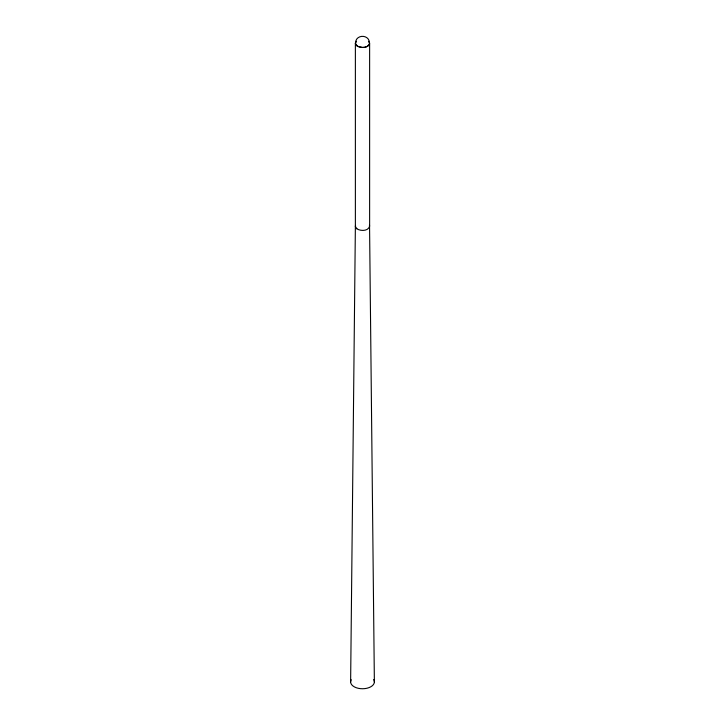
<?xml version="1.0" encoding="UTF-8"?>
<svg xmlns="http://www.w3.org/2000/svg" width="725" height="725" viewBox="0 0 725 725"><rect width="100%" height="100%" fill="white"/><g stroke="black" fill="none" stroke-linecap="round" stroke-linejoin="round"><path stroke-width="1.09" d="M350.628 681.808L355.377 226.209L355.377 43.346L356.328 41.289A7.123 4.114 0 0 0 362.5 47.46C365.69 47.895 371.789 44.986 368.672 41.289A7.123 4.114 0 0 1 362.5 47.46L357.461 46.255L355.377 43.346M355.395 226.572L355.522 225.421M356.854 228.774C360.561 231.248 368.2 231.311 369.623 226.263L369.623 43.346M355.848 40.808C357.833 34.854 367.167 34.854 369.152 40.808M355.377 226.427L356.845 228.765M369.397 225.23L369.569 225.774M369.551 225.683L374.372 681.98M373.665 679.561A11.872 6.86 0 0 1 362.654 688.75A11.872 6.86 0 0 1 351.235 679.724"/></g></svg>
